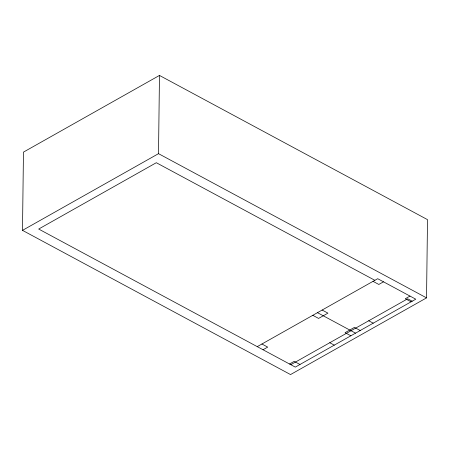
<?xml version="1.0" encoding="UTF-8"?>
<svg xmlns="http://www.w3.org/2000/svg" width="450" height="450" viewBox="0 0 450 450"><rect width="100%" height="100%" fill="white"/><g stroke="black" fill="none" stroke-linecap="round" stroke-linejoin="round"><path stroke-width="0.67" d="M22.5 230.361L23.456 152.123L159.469 75.431L427.5 219.639L426.544 297.877L290.531 374.569L22.5 230.361L158.513 153.664L426.544 297.877M158.513 153.664L159.469 75.431M257.243 346.641L377.707 278.707L415.772 299.188L295.301 367.116L38.683 229.044L156.313 162.714L374.873 280.311M263.025 349.751L267.699 347.113L261.917 344.002M383.496 281.824L378.816 284.456L373.033 281.346M289.519 364.005L294.193 361.367L299.981 364.483M409.989 296.077L405.315 298.716L411.098 301.826M290.801 364.697L407.7 298.783L412.2 301.202M368.736 320.754L373.236 323.173M322.149 310.039L327.938 313.149L318.583 318.42L312.801 315.309M360.214 330.514L354.431 327.403L345.077 332.679L350.859 335.79M317.475 312.671L355.539 333.152M329.766 342.726L334.271 345.144"/></g></svg>
